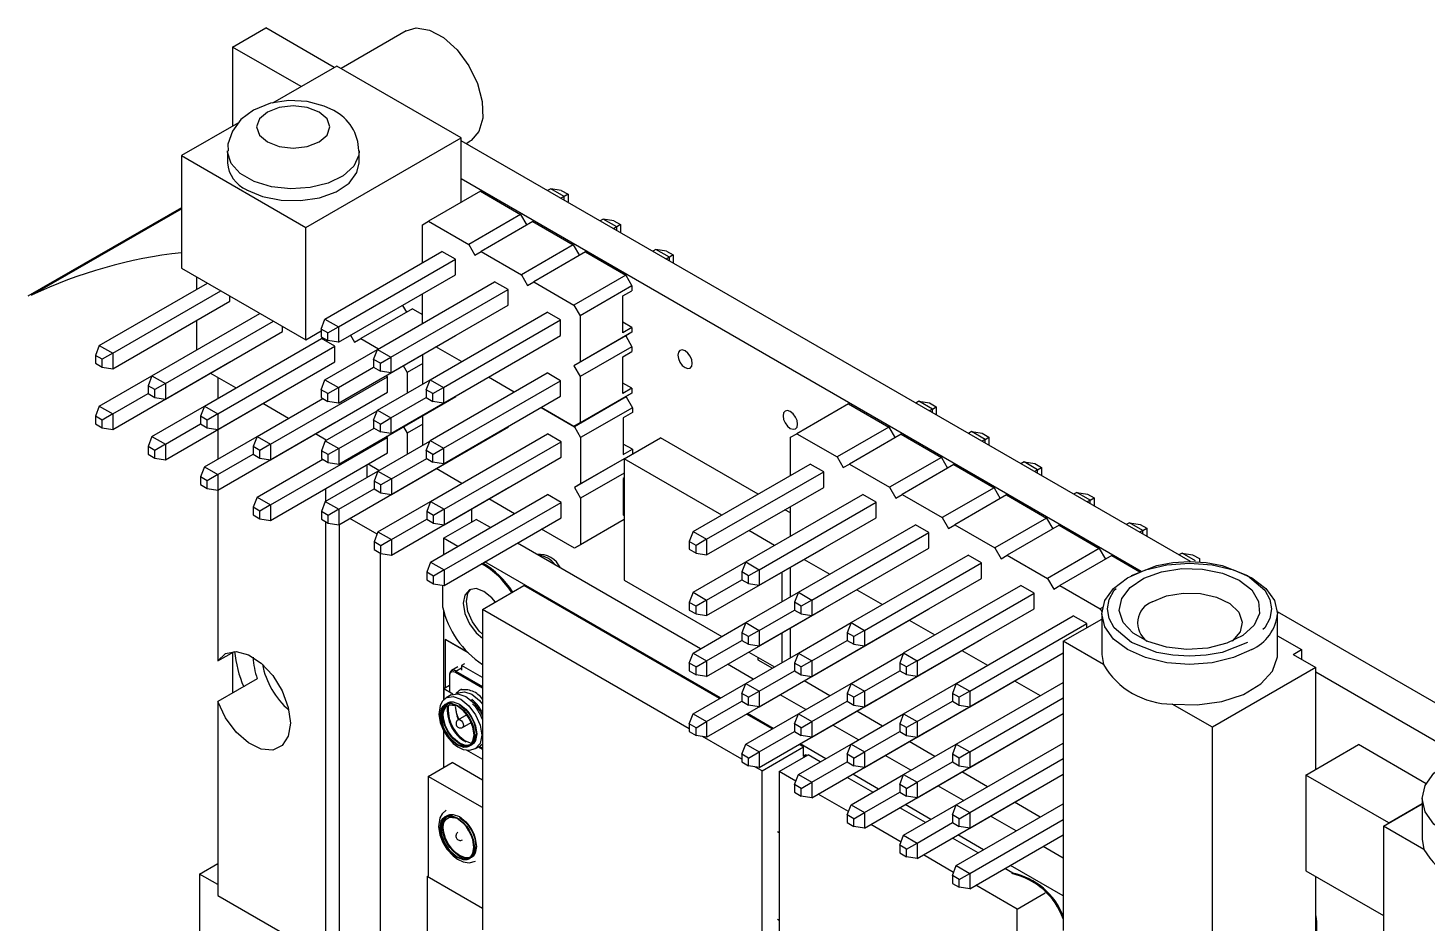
# Model space of a CAD drawing. Extents: x 5 to 415, y 3 to 292.
# Drawn here: x 320.01 to 367.77, y 134.13 to 164.69 of the extents above; entities that cross this region are included whole.
import ezdxf

# ---------------------------------------------------------------- set-up
doc = ezdxf.new("R2010")
doc.units = 0
doc.linetypes.add('PHANTOM', pattern=[12.7, 6.35, -1.27, 1.27, -1.27, 1.27, -1.27])
doc.layers.get('0').update_dxf_attribs({"linetype": 'CONTINUOUS'})

msp = doc.modelspace()

# ---------------------------------------------------------------- linework, layer by layer
at = {"color": 7, "linetype": 'CONTINUOUS'}
for p, q in [((327, 164.039), (328.131, 164.692)), ((330.468, 163.343), (328.131, 164.692)), ((332.927, 164.591), (330.704, 163.308)), ((329.336, 162.69), (327, 164.039)), ((327, 164.039), (327, 161.341)), ((330.555, 163.393), (328.365, 162.129)), ((334.798, 160.944), (330.555, 163.393)), ((327.202, 161.458), (325.252, 160.332)), ((326.82, 160.495), (326.82, 160.087)), ((329.494, 157.883), (334.798, 160.944)), ((331.32, 160.087), (331.32, 160.495)), ((334.798, 158.735), (334.798, 160.944)), ((359.699, 146.468), (334.798, 160.843)), ((334.967, 160.746), (335.102, 160.824)), ((325.252, 160.332), (329.494, 157.883)), ((325.252, 160.332), (325.252, 156.494)), ((358.014, 146.135), (334.798, 159.537)), ((335.457, 159.116), (333.689, 158.095)), ((335.457, 159.116), (336.829, 158.324)), ((337.858, 159.203), (337.748, 159.14)), ((338.317, 158.938), (337.858, 159.203)), ((338.22, 159.146), (337.858, 159.203)), ((338.22, 159.146), (338.449, 159.014)), ((338.317, 158.938), (338.208, 158.875)), ((338.449, 159.014), (338.317, 158.938)), ((338.317, 158.812), (338.317, 158.938)), ((338.445, 158.738), (338.449, 158.75)), ((338.449, 159.014), (338.449, 158.75)), ((325.252, 158.553), (320.014, 155.529)), ((320.136, 155.565), (325.252, 158.518)), ((333.477, 157.973), (333.689, 158.095)), ((333.689, 158.095), (335.061, 157.303)), ((336.829, 158.324), (335.061, 157.303)), ((336.829, 158.324), (337.041, 157.956)), ((339.654, 158.166), (339.544, 158.103)), ((340.113, 157.901), (339.654, 158.166)), ((340.017, 158.109), (339.654, 158.166)), ((340.017, 158.109), (340.245, 157.977)), ((329.494, 154.045), (329.494, 157.883)), ((333.477, 156.674), (333.477, 157.973)), ((337.253, 158.079), (335.485, 157.058)), ((337.253, 158.079), (338.625, 157.287)), ((340.113, 157.901), (340.004, 157.838)), ((340.245, 157.977), (340.113, 157.901)), ((340.113, 157.775), (340.113, 157.901)), ((340.241, 157.701), (340.245, 157.713)), ((340.245, 157.977), (340.245, 157.713)), ((335.061, 157.303), (335.273, 156.936)), ((338.625, 157.287), (336.857, 156.266)), ((338.625, 157.287), (338.837, 156.92)), ((330.15, 154.754), (334.145, 157.06)), ((330.61, 154.489), (334.605, 156.795)), ((334.605, 156.795), (334.145, 157.06)), ((334.605, 156.264), (334.605, 156.795)), ((335.273, 156.936), (335.485, 157.058)), ((335.485, 157.058), (336.857, 156.266)), ((339.049, 157.042), (337.281, 156.021)), ((339.049, 157.042), (340.421, 156.25)), ((341.45, 157.13), (341.34, 157.066)), ((341.909, 156.864), (341.45, 157.13)), ((341.813, 157.073), (341.45, 157.13)), ((341.909, 156.864), (341.8, 156.801)), ((341.813, 157.073), (342.041, 156.941)), ((342.041, 156.941), (341.909, 156.864)), ((341.909, 156.738), (341.909, 156.864)), ((342.037, 156.664), (342.041, 156.676)), ((342.041, 156.941), (342.041, 156.676)), ((325.252, 156.494), (329.494, 154.045)), ((325.774, 155.774), (325.774, 156.192)), ((330.61, 153.958), (334.605, 156.264)), ((336.857, 156.266), (337.069, 155.899)), ((340.421, 156.25), (338.653, 155.23)), ((340.421, 156.25), (340.633, 155.883)), ((322.447, 153.854), (326.137, 155.983)), ((322.907, 153.588), (326.596, 155.718)), ((331.946, 153.717), (335.941, 156.023)), ((332.406, 153.452), (336.401, 155.758)), ((336.401, 155.758), (335.941, 156.023)), ((336.401, 155.227), (336.401, 155.758)), ((337.069, 155.899), (337.281, 156.021)), ((337.281, 156.021), (338.653, 155.23)), ((340.633, 155.883), (338.865, 154.862)), ((340.322, 155.54), (340.633, 155.719)), ((340.633, 155.883), (340.633, 155.719)), ((322.907, 153.057), (326.902, 155.364)), ((326.902, 155.364), (326.902, 155.541)), ((332.406, 152.921), (336.401, 155.227)), ((333.477, 154.601), (333.477, 155.613)), ((338.653, 155.23), (338.865, 154.862)), ((340.322, 154.282), (340.322, 155.54)), ((324.244, 152.817), (327.933, 154.946)), ((330.018, 154.411), (330.15, 154.754)), ((330.15, 154.754), (330.61, 154.489)), ((333.142, 155.105), (331.375, 154.084)), ((332.794, 155.219), (332.93, 154.982)), ((333.142, 155.105), (333.477, 154.912)), ((333.742, 152.68), (337.737, 154.987)), ((338.197, 154.721), (337.737, 154.987)), ((338.865, 154.862), (338.865, 153.278)), ((324.703, 152.551), (328.392, 154.681)), ((324.703, 152.021), (328.698, 154.327)), ((325.774, 153.7), (325.774, 154.713)), ((328.698, 154.327), (328.698, 154.504)), ((329.494, 154.045), (330.018, 154.347)), ((330.247, 154.279), (330.018, 154.411)), ((330.018, 154.411), (330.018, 154.147)), ((330.247, 154.279), (330.61, 154.489)), ((330.247, 154.015), (330.247, 154.279)), ((330.61, 154.489), (330.61, 153.958)), ((334.202, 152.415), (338.197, 154.721)), ((338.197, 154.19), (338.197, 154.721)), ((340.633, 154.299), (338.865, 153.278)), ((340.633, 154.462), (340.322, 154.641)), ((340.633, 154.462), (340.322, 154.282)), ((340.633, 154.299), (340.421, 154.176)), ((340.633, 154.462), (340.633, 154.299)), ((322.447, 153.854), (322.315, 153.511)), ((322.447, 153.854), (322.907, 153.588)), ((326.04, 151.78), (330.035, 154.086)), ((326.499, 151.515), (330.494, 153.821)), ((330.018, 154.147), (330.247, 154.015)), ((330.494, 153.821), (330.035, 154.086)), ((330.61, 153.958), (330.247, 154.015)), ((330.494, 153.29), (330.494, 153.821)), ((330.61, 151.884), (334.605, 154.19)), ((331.026, 154.198), (331.163, 153.962)), ((331.163, 153.962), (331.375, 154.084)), ((331.375, 154.084), (331.979, 153.736)), ((334.813, 153.298), (333.937, 153.804)), ((334.202, 151.884), (338.197, 154.19)), ((334.605, 154.19), (334.605, 154.19)), ((340.421, 154.176), (338.653, 153.156)), ((340.633, 153.809), (338.865, 152.788)), ((340.421, 154.176), (340.633, 153.809)), ((340.633, 153.809), (340.633, 153.645)), ((322.544, 153.379), (322.315, 153.511)), ((322.315, 153.511), (322.315, 153.247)), ((322.907, 153.588), (322.544, 153.379)), ((322.544, 153.115), (322.544, 153.379)), ((322.907, 153.588), (322.907, 153.057)), ((330.15, 152.68), (331.946, 153.717)), ((331.814, 153.374), (331.946, 153.717)), ((332.043, 153.242), (331.814, 153.374)), ((331.814, 153.374), (331.814, 153.11)), ((331.946, 153.717), (332.406, 153.452)), ((332.043, 153.242), (332.406, 153.452)), ((332.406, 153.452), (332.406, 152.921)), ((333.491, 152.535), (333.491, 153.547)), ((340.322, 153.466), (340.633, 153.645)), ((340.322, 152.208), (340.322, 153.466)), ((322.315, 153.247), (322.544, 153.115)), ((322.544, 153.115), (322.907, 153.057)), ((322.907, 150.983), (326.902, 153.29)), ((327.11, 152.398), (326.234, 152.904)), ((326.499, 150.984), (330.494, 153.29)), ((326.902, 153.29), (326.902, 153.29)), ((330.61, 152.415), (331.814, 153.11)), ((331.814, 153.11), (332.043, 152.978)), ((332.043, 152.978), (332.043, 153.242)), ((332.406, 152.921), (332.043, 152.978)), ((332.406, 150.847), (336.401, 153.153)), ((332.822, 153.161), (332.959, 152.925)), ((333.491, 153.232), (332.959, 152.925)), ((332.959, 152.925), (332.959, 152.228)), ((333.742, 150.606), (337.737, 152.913)), ((336.401, 153.153), (336.401, 153.154)), ((338.197, 152.647), (337.737, 152.913)), ((338.865, 153.278), (338.653, 153.156)), ((338.653, 153.156), (338.865, 152.788)), ((322.447, 151.78), (324.243, 152.816)), ((324.244, 152.817), (324.111, 152.474)), ((324.34, 152.342), (324.111, 152.474)), ((324.111, 152.474), (324.111, 152.21)), ((324.244, 152.817), (324.703, 152.551)), ((324.703, 152.551), (324.34, 152.342)), ((324.703, 152.551), (324.703, 152.021)), ((326.499, 152.751), (326.499, 152.045)), ((328.295, 150.478), (332.29, 152.784)), ((330.018, 152.337), (330.15, 152.68)), ((330.15, 152.68), (330.61, 152.415)), ((330.247, 152.205), (330.61, 152.415)), ((330.61, 152.415), (330.61, 151.884)), ((331.946, 151.643), (333.742, 152.68)), ((332.29, 152.784), (332.23, 152.819)), ((332.29, 152.253), (332.29, 152.784)), ((333.61, 152.337), (333.742, 152.68)), ((333.742, 152.68), (334.202, 152.415)), ((333.839, 152.205), (334.202, 152.415)), ((334.202, 150.341), (338.197, 152.647)), ((334.202, 152.415), (334.202, 151.884)), ((336.609, 152.261), (335.733, 152.767)), ((338.197, 152.116), (338.197, 152.647)), ((338.865, 152.788), (338.865, 151.204)), ((340.633, 152.388), (340.322, 152.567)), ((340.633, 152.388), (340.322, 152.208)), ((340.633, 152.388), (340.633, 152.225)), ((322.907, 151.514), (324.112, 152.21)), ((324.111, 152.21), (324.34, 152.078)), ((324.34, 152.078), (324.34, 152.342)), ((324.34, 152.078), (324.703, 152.021)), ((324.703, 149.947), (328.698, 152.253)), ((327.836, 150.743), (330.079, 152.038)), ((328.295, 149.947), (332.29, 152.253)), ((328.698, 152.253), (328.698, 152.253)), ((330.247, 152.205), (330.018, 152.337)), ((330.018, 152.337), (330.018, 152.073)), ((330.018, 152.073), (330.247, 151.941)), ((330.247, 151.941), (330.247, 152.205)), ((330.61, 151.884), (330.247, 151.941)), ((330.624, 149.802), (334.619, 152.108)), ((332.406, 151.378), (333.61, 152.073)), ((333.839, 152.205), (333.61, 152.337)), ((333.61, 152.337), (333.61, 152.073)), ((333.61, 152.073), (333.839, 151.941)), ((333.839, 151.941), (333.839, 152.205)), ((334.202, 151.884), (333.839, 151.941)), ((334.202, 149.81), (338.197, 152.116)), ((334.619, 152.108), (334.619, 152.125)), ((340.421, 152.102), (338.653, 151.082)), ((340.435, 152.094), (338.667, 151.073)), ((340.633, 152.225), (338.865, 151.204)), ((340.633, 152.225), (340.421, 152.102)), ((340.421, 152.102), (340.435, 152.094)), ((340.435, 152.094), (340.647, 151.726)), ((350.43, 151.945), (350.32, 151.882)), ((350.89, 151.68), (350.43, 151.945)), ((350.43, 151.945), (350.793, 151.888)), ((350.793, 151.888), (351.022, 151.756)), ((322.447, 151.78), (322.315, 151.437)), ((322.544, 151.305), (322.315, 151.437)), ((322.315, 151.437), (322.315, 151.173)), ((322.447, 151.78), (322.907, 151.514)), ((322.907, 151.514), (322.544, 151.305)), ((322.907, 151.514), (322.907, 150.983)), ((324.244, 150.743), (326.039, 151.779)), ((326.04, 151.78), (325.907, 151.437)), ((326.136, 151.305), (325.907, 151.437)), ((325.907, 151.437), (325.907, 151.173)), ((326.04, 151.78), (326.499, 151.515)), ((326.499, 151.515), (326.136, 151.305)), ((326.499, 151.515), (326.499, 150.984)), ((328.906, 151.361), (328.03, 151.867)), ((330.164, 150.598), (331.938, 151.622)), ((331.814, 151.3), (331.946, 151.643)), ((331.946, 151.643), (332.406, 151.378)), ((333.491, 150.445), (333.491, 151.457)), ((338.653, 151.082), (337.529, 151.731)), ((337.529, 151.731), (338.667, 151.073)), ((340.647, 151.726), (338.879, 150.706)), ((340.647, 151.563), (340.336, 151.384)), ((340.647, 151.726), (340.647, 151.563)), ((348.029, 151.858), (346.262, 150.837)), ((348.029, 151.858), (349.401, 151.066)), ((350.89, 151.68), (350.78, 151.617)), ((350.89, 151.68), (351.022, 151.756)), ((350.89, 151.554), (350.89, 151.68)), ((351.022, 151.492), (351.017, 151.48)), ((351.022, 151.756), (351.022, 151.492)), ((322.315, 151.173), (322.544, 151.04)), ((322.544, 151.04), (322.544, 151.305)), ((322.544, 151.04), (322.907, 150.983)), ((324.703, 150.477), (325.908, 151.173)), ((325.907, 151.173), (326.136, 151.041)), ((326.136, 151.041), (326.136, 151.305)), ((326.136, 151.041), (326.499, 150.984)), ((326.499, 148.91), (330.494, 151.216)), ((326.499, 150.984), (326.499, 149.971)), ((330.494, 151.216), (330.494, 151.216)), ((330.624, 150.332), (331.828, 151.028)), ((332.043, 151.168), (331.814, 151.3)), ((331.814, 151.3), (331.814, 151.036)), ((331.814, 151.036), (332.043, 150.904)), ((332.043, 151.168), (332.406, 151.378)), ((332.043, 150.904), (332.043, 151.168)), ((332.406, 151.378), (332.406, 150.847)), ((332.42, 148.765), (336.415, 151.071)), ((332.829, 151.075), (332.959, 150.851)), ((333.491, 151.158), (332.959, 150.851)), ((336.415, 151.071), (336.415, 151.088)), ((338.865, 151.204), (338.653, 151.082)), ((338.667, 151.073), (338.879, 150.706)), ((340.336, 151.384), (340.336, 150.126)), ((349.401, 151.066), (347.633, 150.045)), ((349.401, 151.066), (349.613, 150.699)), ((324.244, 150.743), (324.111, 150.4)), ((324.244, 150.743), (324.703, 150.477)), ((324.703, 150.477), (324.34, 150.268)), ((324.703, 150.477), (324.703, 149.947)), ((326.04, 149.706), (327.835, 150.743)), ((327.836, 150.743), (327.704, 150.4)), ((327.836, 150.743), (328.295, 150.478)), ((328.295, 150.478), (327.932, 150.268)), ((328.295, 148.404), (332.29, 150.71)), ((328.295, 150.478), (328.295, 149.947)), ((330.197, 150.616), (329.826, 150.83)), ((330.164, 150.598), (330.032, 150.255)), ((330.164, 150.598), (330.624, 150.332)), ((330.176, 150.605), (330.176, 150.628)), ((331.96, 149.561), (333.734, 150.585)), ((332.406, 150.847), (332.043, 150.904)), ((332.29, 150.71), (332.244, 150.737)), ((332.29, 150.179), (332.29, 150.71)), ((332.959, 150.851), (332.959, 150.137)), ((333.61, 150.263), (333.742, 150.606)), ((333.742, 150.606), (334.202, 150.341)), ((333.756, 148.524), (337.752, 150.83)), ((334.216, 148.259), (338.211, 150.565)), ((338.211, 150.565), (337.752, 150.83)), ((338.211, 150.034), (338.211, 150.565)), ((338.879, 150.706), (338.879, 149.122)), ((340.647, 150.306), (340.336, 150.485)), ((340.368, 149.982), (341.605, 150.696)), ((344.936, 148.774), (341.605, 150.696)), ((346.049, 150.715), (346.262, 150.837)), ((346.049, 149.417), (346.049, 150.715)), ((346.262, 150.837), (347.633, 150.045)), ((349.825, 150.821), (348.058, 149.8)), ((349.825, 150.821), (351.197, 150.029)), ((352.226, 150.909), (352.116, 150.845)), ((352.686, 150.643), (352.226, 150.909)), ((352.226, 150.909), (352.589, 150.852)), ((352.686, 150.643), (352.576, 150.58)), ((352.589, 150.852), (352.818, 150.72)), ((352.686, 150.643), (352.818, 150.72)), ((352.686, 150.517), (352.686, 150.643)), ((352.818, 150.455), (352.813, 150.443)), ((352.818, 150.72), (352.818, 150.455)), ((324.34, 150.268), (324.111, 150.4)), ((324.111, 150.4), (324.111, 150.136)), ((324.111, 150.136), (324.34, 150.004)), ((324.34, 150.004), (324.34, 150.268)), ((324.34, 150.004), (324.703, 149.947)), ((326.499, 149.441), (327.704, 150.136)), ((327.932, 150.268), (327.704, 150.4)), ((327.704, 150.4), (327.704, 150.136)), ((327.704, 150.136), (327.932, 150.004)), ((327.932, 150.004), (327.932, 150.268)), ((327.932, 150.004), (328.295, 149.947)), ((328.295, 147.873), (332.29, 150.179)), ((330.261, 150.123), (330.032, 150.255)), ((330.032, 150.255), (330.032, 149.991)), ((330.032, 149.991), (330.261, 149.859)), ((330.624, 150.332), (330.261, 150.123)), ((330.261, 149.859), (330.261, 150.123)), ((330.624, 150.332), (330.624, 149.802)), ((330.624, 147.728), (334.619, 150.034)), ((332.42, 149.296), (333.625, 149.991)), ((333.839, 150.131), (333.61, 150.263)), ((333.61, 150.263), (333.61, 149.999)), ((333.61, 149.999), (333.839, 149.867)), ((333.839, 150.131), (334.202, 150.341)), ((333.839, 149.867), (333.839, 150.131)), ((334.202, 150.341), (334.202, 149.81)), ((334.216, 147.728), (338.211, 150.034)), ((334.619, 150.034), (334.619, 150.034)), ((340.368, 149.981), (338.667, 148.999)), ((340.368, 149.981), (338.879, 149.122)), ((340.336, 150.126), (340.647, 150.306)), ((340.368, 149.982), (340.368, 145.834)), ((343.698, 148.059), (340.368, 149.982)), ((340.647, 150.306), (340.647, 150.143)), ((347.633, 150.045), (347.845, 149.678)), ((351.197, 150.029), (349.429, 149.009)), ((351.197, 150.029), (351.409, 149.662)), ((326.04, 149.706), (325.907, 149.363)), ((326.04, 149.706), (326.499, 149.441)), ((327.836, 148.669), (330.079, 149.964)), ((330.164, 148.524), (331.96, 149.56)), ((330.261, 149.859), (330.624, 149.802)), ((331.591, 149.347), (331.591, 149.775)), ((331.993, 149.58), (331.622, 149.793)), ((331.96, 149.561), (331.828, 149.218)), ((331.96, 149.561), (332.42, 149.296)), ((334.202, 149.81), (333.839, 149.867)), ((334.827, 149.142), (333.951, 149.648)), ((340.368, 149.491), (338.879, 148.632)), ((342.722, 147.496), (346.718, 149.802)), ((343.182, 147.231), (347.177, 149.537)), ((347.177, 149.537), (346.718, 149.802)), ((347.177, 149.006), (347.177, 149.537)), ((347.845, 149.678), (348.058, 149.8)), ((348.058, 149.8), (349.429, 149.009)), ((351.621, 149.784), (349.854, 148.764)), ((351.621, 149.784), (352.993, 148.992)), ((354.022, 149.872), (353.913, 149.809)), ((354.482, 149.606), (354.022, 149.872)), ((354.022, 149.872), (354.385, 149.815)), ((354.482, 149.606), (354.372, 149.543)), ((354.385, 149.815), (354.614, 149.683)), ((354.482, 149.606), (354.614, 149.683)), ((354.482, 149.48), (354.482, 149.606)), ((354.614, 149.683), (354.614, 149.418)), ((326.136, 149.231), (325.907, 149.363)), ((325.907, 149.363), (325.907, 149.099)), ((325.907, 149.099), (326.136, 148.967)), ((326.499, 149.441), (326.136, 149.231)), ((326.136, 148.967), (326.136, 149.231)), ((326.499, 149.441), (326.499, 148.91)), ((332.057, 149.086), (331.828, 149.218)), ((331.828, 149.218), (331.828, 148.954)), ((332.42, 149.296), (332.057, 149.086)), ((332.057, 148.822), (332.057, 149.086)), ((332.42, 149.296), (332.42, 148.765)), ((338.879, 149.122), (338.667, 148.999)), ((340.368, 149.328), (340.336, 149.31)), ((340.336, 149.31), (340.336, 148.052)), ((354.614, 149.418), (354.609, 149.406)), ((326.136, 148.967), (326.499, 148.91)), ((326.499, 148.91), (326.499, 143.077)), ((327.836, 148.669), (327.704, 148.326)), ((327.836, 148.669), (328.295, 148.404)), ((330.176, 148.531), (330.176, 148.959)), ((330.624, 148.258), (331.828, 148.954)), ((331.828, 148.954), (332.057, 148.822)), ((332.057, 148.822), (332.42, 148.765)), ((332.42, 146.691), (336.415, 148.997)), ((333.756, 146.45), (337.752, 148.756)), ((336.623, 148.105), (335.747, 148.611)), ((336.415, 148.997), (336.415, 148.997)), ((338.211, 148.491), (337.752, 148.756)), ((338.667, 148.999), (338.879, 148.632)), ((338.879, 148.632), (338.879, 147.048)), ((343.182, 146.7), (347.177, 149.006)), ((344.519, 146.459), (348.514, 148.766)), ((348.973, 148.5), (348.514, 148.766)), ((349.429, 149.009), (349.642, 148.641)), ((349.642, 148.641), (349.854, 148.764)), ((349.854, 148.764), (351.225, 147.972)), ((352.993, 148.992), (351.225, 147.972)), ((353.417, 148.747), (351.65, 147.727)), ((352.993, 148.992), (353.205, 148.625)), ((353.417, 148.747), (354.789, 147.955)), ((355.818, 148.835), (355.709, 148.772)), ((356.278, 148.57), (355.818, 148.835)), ((355.818, 148.835), (356.181, 148.778)), ((356.278, 148.57), (356.168, 148.506)), ((356.181, 148.778), (356.41, 148.646)), ((356.278, 148.57), (356.41, 148.646)), ((356.278, 148.443), (356.278, 148.57)), ((356.41, 148.646), (356.41, 148.382)), ((327.932, 148.194), (327.704, 148.326)), ((327.704, 148.326), (327.704, 148.062)), ((327.704, 148.062), (327.932, 147.93)), ((328.295, 148.404), (327.932, 148.194)), ((327.932, 147.93), (327.932, 148.194)), ((328.295, 148.404), (328.295, 147.873)), ((330.164, 148.524), (330.032, 148.181)), ((330.261, 148.049), (330.032, 148.181)), ((330.032, 148.181), (330.032, 147.917)), ((330.164, 148.524), (330.624, 148.258)), ((330.624, 148.258), (330.261, 148.049)), ((330.624, 148.258), (330.624, 147.728)), ((331.96, 147.487), (333.756, 148.524)), ((333.756, 148.524), (333.624, 148.181)), ((333.853, 148.049), (333.624, 148.181)), ((333.624, 148.181), (333.624, 147.917)), ((333.756, 148.524), (334.216, 148.259)), ((334.216, 148.259), (333.853, 148.049)), ((334.216, 146.185), (338.211, 148.491)), ((334.216, 148.259), (334.216, 147.728)), ((335.164, 147.825), (335.164, 148.275)), ((338.211, 147.96), (338.211, 148.491)), ((340.368, 148.393), (340.336, 148.411)), ((340.336, 148.052), (340.368, 148.07)), ((344.978, 146.194), (348.973, 148.5)), ((346.049, 148.131), (345.855, 148.243)), ((346.049, 147.343), (346.049, 148.355)), ((348.973, 147.969), (348.973, 148.5)), ((356.41, 148.382), (356.405, 148.37)), ((327.932, 147.93), (328.295, 147.873)), ((330.032, 147.917), (330.261, 147.785)), ((330.176, 132.95), (330.176, 147.834)), ((330.261, 147.785), (330.261, 148.049)), ((330.261, 147.785), (330.624, 147.728)), ((330.639, 147.736), (330.639, 130.925)), ((331.93, 147.408), (331, 147.945)), ((332.42, 147.222), (333.625, 147.917)), ((333.624, 147.917), (333.853, 147.785)), ((333.853, 147.785), (333.853, 148.049)), ((333.853, 147.785), (334.216, 147.728)), ((334.202, 147.27), (335.316, 147.913)), ((334.202, 147.27), (335.316, 147.913)), ((334.216, 145.654), (338.211, 147.96)), ((335.803, 147.631), (335.316, 147.913)), ((335.803, 147.631), (335.316, 147.913)), ((340.368, 147.907), (338.667, 146.925)), ((340.368, 147.907), (338.879, 147.048)), ((344.978, 145.663), (348.973, 147.969)), ((346.315, 145.422), (350.31, 147.729)), ((350.769, 147.463), (350.31, 147.729)), ((351.225, 147.972), (351.438, 147.604)), ((351.438, 147.604), (351.65, 147.727)), ((351.65, 147.727), (353.021, 146.935)), ((354.789, 147.955), (353.021, 146.935)), ((355.214, 147.71), (353.446, 146.69)), ((354.789, 147.955), (355.001, 147.588)), ((355.214, 147.71), (356.585, 146.919)), ((357.614, 147.798), (357.505, 147.735)), ((358.074, 147.533), (357.614, 147.798)), ((357.614, 147.798), (357.977, 147.741)), ((357.977, 147.741), (358.206, 147.609)), ((358.074, 147.533), (358.206, 147.609)), ((358.206, 147.609), (358.206, 147.345)), ((331.96, 147.487), (331.828, 147.144)), ((332.057, 147.012), (331.828, 147.144)), ((331.828, 147.144), (331.828, 146.88)), ((331.96, 147.487), (332.42, 147.222)), ((332.42, 147.222), (332.057, 147.012)), ((332.42, 147.222), (332.42, 146.691)), ((334.202, 147.27), (334.202, 146.707)), ((334.689, 146.989), (334.202, 147.27)), ((334.202, 147.27), (334.202, 146.707)), ((334.689, 146.989), (334.202, 147.27)), ((338.667, 146.925), (337.543, 147.574)), ((342.722, 147.496), (342.59, 147.153)), ((342.819, 147.021), (342.59, 147.153)), ((342.59, 147.153), (342.59, 146.889)), ((342.722, 147.496), (343.182, 147.231)), ((343.182, 147.231), (342.819, 147.021)), ((343.182, 147.231), (343.182, 146.7)), ((345.494, 147.023), (344.618, 147.529)), ((346.774, 145.157), (350.769, 147.463)), ((350.769, 146.933), (350.769, 147.463)), ((358.074, 147.533), (357.964, 147.47)), ((358.074, 147.406), (358.074, 147.533)), ((358.206, 147.345), (358.201, 147.333)), ((331.828, 146.88), (332.057, 146.748)), ((332.053, 130.108), (332.053, 146.75)), ((332.057, 146.748), (332.057, 147.012)), ((332.057, 146.748), (332.42, 146.691)), ((342.973, 143.492), (336.722, 147.101)), ((342.973, 143.492), (336.722, 147.101)), ((338.879, 147.048), (338.667, 146.925)), ((342.59, 146.889), (342.819, 146.757)), ((342.819, 146.757), (342.819, 147.021)), ((342.819, 146.757), (343.182, 146.7)), ((343.182, 144.626), (347.177, 146.932)), ((346.774, 144.626), (350.769, 146.933)), ((347.177, 146.932), (347.177, 146.933)), ((348.111, 144.386), (352.106, 146.692)), ((352.565, 146.427), (352.106, 146.692)), ((353.021, 146.935), (353.234, 146.567)), ((353.234, 146.567), (353.446, 146.69)), ((353.446, 146.69), (354.818, 145.898)), ((356.585, 146.919), (354.818, 145.898)), ((357.01, 146.674), (355.242, 145.653)), ((356.585, 146.919), (356.797, 146.551)), ((357.01, 146.674), (357.972, 146.118)), ((359.41, 146.761), (359.301, 146.698)), ((359.87, 146.496), (359.41, 146.761)), ((359.41, 146.761), (359.773, 146.704)), ((359.773, 146.704), (360.002, 146.572)), ((333.756, 146.45), (333.624, 146.107)), ((333.756, 146.45), (334.216, 146.185)), ((334.216, 146.185), (333.853, 145.975)), ((334.216, 146.185), (334.216, 145.654)), ((343.655, 141.813), (335.609, 146.458)), ((343.655, 141.813), (335.609, 146.458)), ((342.722, 145.422), (344.518, 146.459)), ((344.519, 146.459), (344.386, 146.116)), ((344.519, 146.459), (344.978, 146.194)), ((344.978, 146.194), (344.615, 145.984)), ((344.978, 146.194), (344.978, 145.663)), ((346.049, 145.269), (346.049, 146.281)), ((346.509, 146.546), (347.385, 146.041)), ((348.57, 144.12), (352.565, 146.427)), ((352.565, 145.896), (352.565, 146.427)), ((360.002, 146.572), (360.002, 146.45)), ((333.853, 145.975), (333.624, 146.107)), ((333.624, 146.107), (333.624, 145.843)), ((333.624, 145.843), (333.853, 145.711)), ((333.853, 145.711), (333.853, 145.975)), ((333.853, 145.711), (334.216, 145.654)), ((340.368, 145.834), (343.698, 143.911)), ((343.182, 145.157), (344.387, 145.852)), ((344.615, 145.984), (344.386, 146.116)), ((344.386, 146.116), (344.386, 145.852)), ((344.386, 145.852), (344.615, 145.72)), ((344.615, 145.72), (344.615, 145.984)), ((344.615, 145.72), (344.978, 145.663)), ((344.978, 143.589), (348.973, 145.895)), ((345.756, 145.1), (345.756, 146.112)), ((348.57, 143.589), (352.565, 145.896)), ((348.973, 145.895), (348.973, 145.896)), ((354.818, 145.898), (355.03, 145.531)), ((334.167, 145.662), (334.167, 144.93)), ((335.53, 144.834), (336.944, 145.651)), ((343.624, 141.794), (336.944, 145.651)), ((342.722, 145.422), (342.59, 145.079)), ((342.722, 145.422), (343.182, 145.157)), ((344.519, 144.385), (346.314, 145.422)), ((346.315, 145.422), (346.182, 145.08)), ((346.315, 145.422), (346.774, 145.157)), ((348.305, 145.51), (349.181, 145.004)), ((349.907, 143.349), (353.902, 145.655)), ((350.366, 143.083), (354.361, 145.39)), ((354.361, 145.39), (353.902, 145.655)), ((354.361, 144.859), (354.361, 145.39)), ((355.03, 145.531), (355.242, 145.653)), ((355.242, 145.653), (356.614, 144.861)), ((334.202, 144.796), (334.202, 141.737)), ((334.202, 144.796), (334.202, 141.737)), ((342.59, 140.758), (335.53, 144.834)), ((335.53, 144.834), (335.53, 133.892)), ((342.819, 144.947), (342.59, 145.079)), ((342.59, 145.079), (342.59, 144.815)), ((342.59, 144.815), (342.819, 144.683)), ((343.182, 145.157), (342.819, 144.947)), ((342.819, 144.683), (342.819, 144.947)), ((343.182, 145.157), (343.182, 144.626)), ((343.182, 142.552), (347.177, 144.858)), ((344.978, 144.12), (346.183, 144.815)), ((346.411, 144.948), (346.182, 145.08)), ((346.182, 145.08), (346.182, 144.815)), ((346.182, 144.815), (346.411, 144.683)), ((346.774, 145.157), (346.411, 144.948)), ((346.411, 144.683), (346.411, 144.948)), ((346.774, 145.157), (346.774, 144.626)), ((346.774, 142.552), (350.769, 144.859)), ((347.177, 144.858), (347.177, 144.859)), ((350.366, 142.553), (354.361, 144.859)), ((350.769, 144.859), (350.769, 144.859)), ((356.692, 144.906), (356.614, 144.861)), ((356.614, 144.861), (356.671, 144.762)), ((370.638, 140.153), (362.666, 144.755)), ((342.722, 143.348), (344.518, 144.385)), ((342.819, 144.683), (343.182, 144.626)), ((344.519, 144.385), (344.386, 144.042)), ((344.519, 144.385), (344.978, 144.12)), ((346.315, 143.348), (348.11, 144.385)), ((346.411, 144.683), (346.774, 144.626)), ((348.111, 144.386), (347.979, 144.043)), ((348.111, 144.386), (348.57, 144.12)), ((350.101, 144.473), (350.977, 143.967)), ((351.703, 142.312), (355.698, 144.618)), ((352.162, 142.047), (356.157, 144.353)), ((355.355, 143.751), (356.668, 144.509)), ((356.157, 144.353), (355.698, 144.618)), ((356.157, 144.214), (356.157, 144.353)), ((356.668, 144.69), (356.668, 143.302)), ((362.668, 143.302), (362.668, 144.69)), ((334.257, 143.805), (334.271, 143.814)), ((334.257, 143.805), (334.257, 142.152)), ((335.037, 143.355), (334.257, 143.805)), ((335.003, 143.391), (334.271, 143.814)), ((343.182, 143.083), (344.387, 143.778)), ((344.615, 143.91), (344.386, 144.042)), ((344.386, 144.042), (344.386, 143.778)), ((344.386, 143.778), (344.615, 143.646)), ((344.978, 144.12), (344.615, 143.91)), ((344.615, 143.646), (344.615, 143.91)), ((344.978, 144.12), (344.978, 143.589)), ((344.978, 141.515), (348.973, 143.821)), ((345.756, 143.026), (345.756, 144.038)), ((346.049, 143.195), (346.049, 144.207)), ((346.774, 143.083), (347.979, 143.778)), ((348.207, 143.911), (347.979, 144.043)), ((347.979, 144.043), (347.979, 143.779)), ((347.979, 143.779), (348.207, 143.646)), ((348.57, 144.12), (348.207, 143.911)), ((348.207, 143.646), (348.207, 143.911)), ((348.57, 144.12), (348.57, 143.589)), ((348.57, 141.515), (352.565, 143.822)), ((348.973, 143.821), (348.973, 143.822)), ((352.565, 143.822), (352.565, 143.822)), ((362.668, 143.938), (363.487, 143.465)), ((326.499, 143.077), (327.061, 143.401)), ((327, 143.366), (327, 141.979)), ((342.59, 143.005), (342.722, 143.348)), ((342.722, 143.348), (343.182, 143.083)), ((344.519, 142.311), (346.314, 143.348)), ((344.615, 143.646), (344.978, 143.589)), ((344.618, 143.381), (345.494, 142.875)), ((346.315, 143.348), (346.182, 143.006)), ((346.315, 143.348), (346.774, 143.083)), ((348.111, 142.311), (349.907, 143.348)), ((348.207, 143.646), (348.57, 143.589)), ((349.907, 143.349), (349.775, 143.006)), ((349.907, 143.349), (350.366, 143.083)), ((351.897, 143.436), (352.774, 142.93)), ((352.162, 141.516), (355.355, 143.359)), ((355.355, 143.751), (355.355, 133.871)), ((356.728, 142.958), (355.355, 143.751)), ((356.668, 143.302), (356.728, 142.958)), ((363.204, 143.302), (363.487, 143.465)), ((363.204, 143.302), (363.982, 142.853)), ((363.487, 143.465), (363.487, 143.139)), ((334.69, 142.871), (334.475, 142.747)), ((334.911, 142.979), (334.816, 142.924)), ((334.816, 142.924), (334.816, 142.76)), ((335.53, 142.511), (334.816, 142.924)), ((342.819, 142.873), (342.59, 143.005)), ((342.59, 143.005), (342.59, 142.741)), ((342.819, 142.873), (343.182, 143.083)), ((342.819, 142.609), (342.819, 142.873)), ((343.182, 143.083), (343.182, 142.552)), ((344.769, 142.456), (343.892, 142.962)), ((344.769, 142.456), (343.892, 142.962)), ((344.934, 143.198), (344.934, 143.12)), ((344.934, 143.12), (345.427, 142.835)), ((346.411, 142.873), (346.182, 143.006)), ((346.182, 143.006), (346.182, 142.741)), ((346.774, 143.083), (346.411, 142.873)), ((346.411, 142.609), (346.411, 142.873)), ((346.774, 143.083), (346.774, 142.552)), ((350.003, 142.874), (349.775, 143.006)), ((349.775, 143.006), (349.775, 142.742)), ((350.366, 143.083), (350.003, 142.874)), ((350.003, 142.61), (350.003, 142.874)), ((350.366, 143.083), (350.366, 142.553)), ((363.982, 142.853), (360.446, 140.812)), ((363.982, 139.382), (363.982, 142.853)), ((327.843, 142.466), (326.499, 141.69)), ((334.404, 142.597), (334.404, 142.025)), ((342.59, 142.741), (342.819, 142.609)), ((343.182, 142.552), (342.819, 142.609)), ((343.182, 140.478), (347.177, 142.784)), ((344.978, 142.046), (346.183, 142.741)), ((346.182, 142.741), (346.411, 142.609)), ((346.411, 142.609), (346.774, 142.552)), ((347.385, 141.892), (346.509, 142.398)), ((346.774, 140.478), (350.769, 142.785)), ((347.177, 142.784), (347.177, 142.785)), ((348.57, 142.046), (349.775, 142.742)), ((349.775, 142.742), (350.003, 142.61)), ((350.003, 142.61), (350.366, 142.553)), ((350.366, 140.479), (354.361, 142.785)), ((350.769, 142.785), (350.769, 142.785)), ((351.703, 140.238), (355.355, 142.346)), ((353.693, 142.399), (354.57, 141.893)), ((354.361, 142.785), (354.361, 142.785)), ((368.953, 139.82), (363.982, 142.69)), ((334.404, 142.237), (334.208, 142.123)), ((334.522, 141.942), (334.208, 142.123)), ((334.208, 142.123), (334.208, 141.742)), ((334.463, 141.915), (334.294, 141.818)), ((334.811, 142.116), (334.734, 142.072)), ((342.722, 141.274), (344.518, 142.311)), ((344.386, 141.968), (344.519, 142.311)), ((344.615, 141.836), (344.386, 141.968)), ((344.386, 141.968), (344.386, 141.704)), ((344.519, 142.311), (344.978, 142.046)), ((344.615, 141.836), (344.978, 142.046)), ((344.978, 142.046), (344.978, 141.515)), ((346.565, 141.419), (345.688, 141.925)), ((346.565, 141.419), (345.688, 141.925)), ((346.315, 141.274), (348.11, 142.311)), ((348.111, 142.311), (347.979, 141.969)), ((348.207, 141.837), (347.979, 141.969)), ((347.979, 141.969), (347.979, 141.705)), ((348.111, 142.311), (348.57, 142.046)), ((348.57, 142.046), (348.207, 141.837)), ((348.57, 142.046), (348.57, 141.515)), ((349.907, 141.275), (351.703, 142.311)), ((351.703, 142.312), (351.571, 141.969)), ((351.799, 141.837), (351.571, 141.969)), ((351.571, 141.969), (351.571, 141.705)), ((351.703, 142.312), (352.162, 142.047)), ((352.162, 142.047), (351.799, 141.837)), ((352.162, 142.047), (352.162, 141.516)), ((326.499, 141.69), (326.499, 135.073)), ((334.294, 141.818), (334.319, 141.831)), ((334.414, 141.582), (334.601, 141.559)), ((343.182, 141.009), (344.387, 141.704)), ((344.386, 141.704), (344.615, 141.572)), ((344.615, 141.572), (344.615, 141.836)), ((344.978, 141.515), (344.615, 141.572)), ((344.978, 139.441), (348.973, 141.747)), ((346.774, 141.009), (347.979, 141.704)), ((347.979, 141.705), (348.207, 141.572)), ((348.207, 141.572), (348.207, 141.837)), ((348.207, 141.572), (348.57, 141.515)), ((348.57, 139.441), (352.565, 141.748)), ((348.973, 141.747), (348.973, 141.748)), ((350.366, 141.009), (351.571, 141.705)), ((351.571, 141.705), (351.799, 141.573)), ((351.799, 141.573), (351.799, 141.837)), ((351.799, 141.573), (352.162, 141.516)), ((352.162, 139.972), (355.355, 141.816)), ((352.565, 141.748), (352.565, 141.748)), ((360.446, 140.812), (359.073, 141.605)), ((334.71, 141.076), (334.664, 141.191)), ((334.992, 141.239), (334.698, 141.069)), ((334.848, 140.81), (335.142, 140.979)), ((335.418, 141.312), (335.53, 141.064)), ((342.59, 140.931), (342.722, 141.274)), ((342.819, 140.799), (342.59, 140.931)), ((342.59, 140.931), (342.59, 140.667)), ((342.722, 141.274), (343.182, 141.009)), ((342.819, 140.799), (343.182, 141.009)), ((343.182, 141.009), (343.182, 140.478)), ((344.519, 140.237), (346.314, 141.274)), ((345.42, 140.757), (344.543, 141.264)), ((345.452, 140.776), (344.575, 141.282)), ((345.452, 140.776), (344.575, 141.282)), ((346.182, 140.932), (346.315, 141.274)), ((346.411, 140.799), (346.182, 140.932)), ((346.182, 140.932), (346.182, 140.667)), ((346.315, 141.274), (346.774, 141.009)), ((346.411, 140.799), (346.774, 141.009)), ((346.774, 141.009), (346.774, 140.478)), ((348.111, 140.237), (349.907, 141.274)), ((349.181, 140.856), (348.305, 141.362)), ((349.907, 141.275), (349.775, 140.932)), ((350.003, 140.8), (349.775, 140.932)), ((349.775, 140.932), (349.775, 140.668)), ((349.907, 141.275), (350.366, 141.009)), ((350.366, 141.009), (350.003, 140.8)), ((350.366, 141.009), (350.366, 140.479)), ((352.162, 139.442), (355.355, 141.285)), ((334.202, 140.69), (334.202, 139.439)), ((334.202, 140.69), (334.202, 139.439)), ((342.59, 140.667), (342.819, 140.535)), ((342.819, 140.535), (342.819, 140.799)), ((343.182, 140.478), (342.819, 140.535)), ((344.386, 139.721), (343.036, 140.501)), ((344.978, 139.972), (346.183, 140.667)), ((346.182, 140.667), (346.411, 140.535)), ((346.411, 140.535), (346.411, 140.799)), ((346.774, 140.478), (346.411, 140.535)), ((346.774, 138.404), (350.769, 140.711)), ((348.361, 140.382), (347.484, 140.888)), ((348.361, 140.382), (347.484, 140.888)), ((348.57, 139.972), (349.775, 140.668)), ((349.775, 140.668), (350.003, 140.536)), ((350.003, 140.536), (350.003, 140.8)), ((350.003, 140.536), (350.366, 140.479)), ((350.366, 138.405), (354.361, 140.711)), ((350.769, 140.711), (350.769, 140.711)), ((354.361, 140.711), (354.361, 140.711)), ((360.446, 130.932), (360.446, 140.812)), ((334.977, 140.042), (335.53, 139.723)), ((335.294, 140.086), (335.27, 140.073)), ((335.294, 140.086), (335.463, 140.183)), ((335.391, 140.142), (335.53, 140.062)), ((335.404, 140.149), (335.53, 140.076)), ((335.53, 140.233), (335.463, 140.183)), ((344.386, 139.894), (344.519, 140.237)), ((344.519, 140.237), (344.978, 139.972)), ((344.615, 139.762), (344.978, 139.972)), ((344.978, 139.972), (344.978, 139.441)), ((345.075, 139.323), (346.49, 140.14)), ((346.315, 139.2), (348.11, 140.237)), ((346.49, 140.14), (346.339, 140.227)), ((347.248, 139.739), (346.371, 140.245)), ((347.248, 139.739), (346.371, 140.245)), ((346.49, 139.823), (346.49, 140.14)), ((347.979, 139.895), (348.111, 140.237)), ((348.111, 140.237), (348.57, 139.972)), ((348.207, 139.763), (348.57, 139.972)), ((348.57, 139.972), (348.57, 139.441)), ((349.907, 139.201), (351.703, 140.237)), ((350.977, 139.819), (350.101, 140.325)), ((351.703, 140.238), (351.571, 139.895)), ((351.703, 138.164), (355.355, 140.272)), ((351.703, 140.238), (352.162, 139.972)), ((352.162, 139.972), (351.799, 139.763)), ((352.162, 139.972), (352.162, 139.442)), ((363.636, 139.182), (365.432, 140.219)), ((367.741, 138.886), (365.432, 140.219)), ((333.678, 139.137), (334.491, 139.606)), ((335.53, 139.007), (334.491, 139.606)), ((344.615, 139.762), (344.386, 139.894)), ((344.386, 139.894), (344.386, 139.63)), ((344.386, 139.63), (344.615, 139.498)), ((344.615, 139.498), (344.615, 139.762)), ((344.978, 139.441), (344.615, 139.498)), ((345.075, 139.323), (344.832, 139.464)), ((345.654, 139.299), (346.644, 139.87)), ((346.569, 139.869), (346.48, 139.817)), ((346.569, 139.869), (346.579, 139.875)), ((346.587, 139.838), (346.569, 139.869)), ((346.597, 139.843), (346.579, 139.875)), ((347.059, 139.63), (346.644, 139.87)), ((346.774, 138.935), (347.979, 139.63)), ((348.207, 139.763), (347.979, 139.895)), ((347.979, 139.895), (347.979, 139.631)), ((347.979, 139.631), (348.207, 139.498)), ((348.207, 139.498), (348.207, 139.763)), ((348.57, 139.441), (348.207, 139.498)), ((348.57, 137.367), (352.565, 139.674)), ((350.157, 139.345), (349.28, 139.851)), ((350.157, 139.345), (349.28, 139.851)), ((350.366, 138.935), (351.571, 139.631)), ((351.799, 139.763), (351.571, 139.895)), ((351.571, 139.895), (351.571, 139.631)), ((351.571, 139.631), (351.799, 139.499)), ((351.799, 139.499), (351.799, 139.763)), ((351.799, 139.499), (352.162, 139.442)), ((352.162, 137.898), (355.355, 139.742)), ((352.565, 139.674), (352.565, 139.674)), ((333.678, 139.137), (333.678, 135.732)), ((335.53, 138.068), (333.678, 139.137)), ((345.075, 128.382), (345.075, 139.323)), ((346.225, 138.969), (345.654, 139.299)), ((345.654, 139.299), (345.654, 128.684)), ((346.182, 138.858), (346.315, 139.2)), ((346.315, 139.2), (346.774, 138.935)), ((348.855, 138.593), (347.978, 139.099)), ((348.111, 138.163), (349.907, 139.2)), ((349.044, 138.702), (348.167, 139.208)), ((349.044, 138.702), (348.167, 139.208)), ((349.775, 138.858), (349.907, 139.201)), ((349.907, 139.201), (350.366, 138.935)), ((352.774, 138.782), (351.897, 139.288)), ((352.162, 137.368), (355.355, 139.211)), ((366.465, 137.549), (363.636, 139.182)), ((363.636, 139.182), (363.636, 135.916)), ((346.411, 138.725), (346.182, 138.858)), ((346.182, 138.858), (346.182, 138.593)), ((346.182, 138.593), (346.411, 138.461)), ((346.411, 138.725), (346.774, 138.935)), ((346.411, 138.461), (346.411, 138.725)), ((346.774, 138.935), (346.774, 138.404)), ((348.021, 137.932), (346.989, 138.528)), ((348.57, 137.898), (349.775, 138.594)), ((350.003, 138.726), (349.775, 138.858)), ((349.775, 138.858), (349.775, 138.594)), ((349.775, 138.594), (350.003, 138.462)), ((350.003, 138.726), (350.366, 138.935)), ((350.003, 138.462), (350.003, 138.726)), ((350.366, 138.935), (350.366, 138.405)), ((350.366, 136.331), (354.361, 138.637)), ((351.953, 138.308), (351.077, 138.814)), ((351.953, 138.308), (351.077, 138.814)), ((354.361, 138.637), (354.361, 138.637)), ((346.774, 138.404), (346.411, 138.461)), ((347.979, 137.821), (348.111, 138.163)), ((348.111, 138.163), (348.57, 137.898)), ((350.651, 137.556), (349.775, 138.063)), ((349.907, 137.127), (351.703, 138.163)), ((350.84, 137.665), (349.963, 138.171)), ((350.84, 137.665), (349.963, 138.171)), ((350.366, 138.405), (350.003, 138.462)), ((351.571, 137.821), (351.703, 138.164)), ((351.703, 136.09), (355.355, 138.198)), ((351.703, 138.164), (352.162, 137.898)), ((354.57, 137.745), (353.693, 138.251)), ((366.294, 137.436), (367.607, 138.194)), ((366.465, 137.549), (367.607, 138.209)), ((367.607, 138.375), (367.607, 136.987)), ((334.409, 137.742), (334.596, 137.719)), ((348.207, 137.689), (347.979, 137.821)), ((347.979, 137.821), (347.979, 137.556)), ((347.979, 137.556), (348.207, 137.424)), ((348.207, 137.689), (348.57, 137.898)), ((348.207, 137.424), (348.207, 137.689)), ((348.57, 137.898), (348.57, 137.367)), ((350.366, 136.861), (351.571, 137.557)), ((351.799, 137.689), (351.571, 137.821)), ((351.571, 137.821), (351.571, 137.557)), ((351.571, 137.557), (351.799, 137.425)), ((351.799, 137.689), (352.162, 137.898)), ((351.799, 137.425), (351.799, 137.689)), ((352.162, 137.898), (352.162, 137.368)), ((352.162, 135.824), (355.355, 137.668)), ((353.749, 137.271), (352.873, 137.777)), ((353.749, 137.271), (352.873, 137.777)), ((345.654, 137.211), (345.606, 137.239)), ((348.57, 137.367), (348.207, 137.424)), ((349.817, 136.895), (348.785, 137.491)), ((349.775, 136.784), (349.907, 137.127)), ((349.907, 137.127), (350.366, 136.861)), ((352.636, 136.628), (351.759, 137.135)), ((352.636, 136.628), (351.759, 137.135)), ((352.162, 137.368), (351.799, 137.425)), ((352.162, 135.294), (355.355, 137.137)), ((366.294, 137.436), (366.294, 127.556)), ((367.667, 136.643), (366.294, 137.436)), ((366.465, 137.535), (366.465, 137.549)), ((350.003, 136.652), (349.775, 136.784)), ((349.775, 136.784), (349.775, 136.52)), ((350.003, 136.652), (350.366, 136.861)), ((350.003, 136.388), (350.003, 136.652)), ((350.366, 136.861), (350.366, 136.331)), ((352.447, 136.52), (351.571, 137.026)), ((355.355, 136.344), (354.669, 136.741)), ((355.355, 136.344), (354.669, 136.741)), ((367.607, 136.987), (367.667, 136.643)), ((325.874, 135.802), (326.499, 136.163)), ((349.775, 136.52), (350.003, 136.388)), ((350.366, 136.331), (350.003, 136.388)), ((351.613, 135.858), (350.581, 136.454)), ((325.874, 135.802), (325.874, 107.468)), ((326.499, 135.441), (325.874, 135.802)), ((333.643, 135.712), (333.678, 135.732)), ((335.53, 134.622), (333.643, 135.712)), ((333.643, 135.712), (333.643, 118.386)), ((351.571, 135.747), (351.703, 136.09)), ((351.799, 135.615), (351.571, 135.747)), ((351.571, 135.747), (351.571, 135.483)), ((351.703, 136.09), (352.162, 135.824)), ((351.799, 135.615), (352.162, 135.824)), ((352.162, 135.824), (352.162, 135.294)), ((353.634, 135.835), (353.367, 135.989)), ((355.355, 135.059), (353.555, 136.098)), ((355.355, 135.059), (353.555, 136.098)), ((363.636, 135.916), (366.294, 134.382)), ((363.982, 132.973), (363.982, 135.717)), ((351.571, 135.483), (351.799, 135.351)), ((351.799, 135.351), (351.799, 135.615)), ((352.162, 135.294), (351.799, 135.351)), ((353.785, 134.604), (352.377, 135.417)), ((326.499, 135.073), (330.176, 132.95)), ((353.785, 134.604), (354.74, 135.155)), ((345.606, 134.258), (345.654, 134.231)), ((353.785, 123.989), (353.785, 134.604)), ((364.017, 133.369), (364.017, 134.185))]:
    msp.add_line(p, q, dxfattribs=at)
at = {"color": 8, "linetype": 'PHANTOM'}
for p, q in [((334.625, 142.732), (334.816, 142.842)), ((334.413, 142.013), (334.413, 142.585)), ((334.604, 142.695), (335.53, 142.16)), ((334.625, 142.732), (335.53, 142.209)), ((334.949, 140.15), (334.794, 140.217)), ((334.975, 140.333), (335.161, 140.258)), ((335.53, 140.086), (335.413, 140.154))]:
    msp.add_line(p, q, dxfattribs=at)
at = {"color": 7, "linetype": 'CONTINUOUS', "flags": 128}
for points in [[(332.927, 164.591), (333.268, 164.691), (333.72, 164.62), (334.201, 164.362), (334.664, 163.943), (335.063, 163.402), (335.359, 162.793), (335.524, 162.176), (335.541, 161.611), (335.409, 161.153), (335.14, 160.847), (335.102, 160.824)], [(330.454, 161.872), (330.129, 162.026), (329.547, 162.18), (328.923, 162.213), (328.298, 162.119), (327.707, 161.884), (327.282, 161.564), (326.99, 161.173), (326.838, 160.724), (326.844, 160.496)], [(327.479, 159.169), (328.019, 158.939), (328.652, 158.811), (329.322, 158.796), (329.97, 158.896), (330.538, 159.102), (330.975, 159.396), (331.243, 159.751), (331.32, 160.087)], [(342.693, 153.236), (342.675, 153.357), (342.621, 153.48), (342.541, 153.589), (342.446, 153.665), (342.351, 153.698), (342.271, 153.682), (342.217, 153.621), (342.199, 153.522), (342.217, 153.402), (342.271, 153.278), (342.351, 153.17), (342.446, 153.094), (342.541, 153.061), (342.621, 153.076), (342.675, 153.138), (342.693, 153.236)], [(346.286, 151.163), (346.267, 151.283), (346.213, 151.407), (346.133, 151.515), (346.038, 151.591), (345.943, 151.624), (345.863, 151.609), (345.809, 151.547), (345.791, 151.449), (345.809, 151.328), (345.863, 151.205), (345.943, 151.096), (346.038, 151.02), (346.133, 150.987), (346.213, 151.003), (346.267, 151.064), (346.286, 151.163)], [(356.668, 144.691), (356.771, 145.138), (357.07, 145.556), (357.547, 145.915), (358.168, 146.19), (358.892, 146.363), (359.668, 146.422), (360.445, 146.363), (361.168, 146.19), (361.79, 145.915), (362.266, 145.556), (362.566, 145.138), (362.668, 144.69), (362.668, 144.689)], [(361.365, 145.833), (361.79, 145.501), (362.026, 145.111), (362.053, 144.698), (361.868, 144.299), (361.487, 143.95), (360.945, 143.68), (360.289, 143.515), (359.579, 143.469), (358.876, 143.546), (358.243, 143.739), (357.737, 144.031), (357.403, 144.396), (357.27, 144.802), (357.35, 145.212), (357.636, 145.59), (358.103, 145.904), (358.709, 146.123), (359.4, 146.23), (360.114, 146.215), (360.79, 146.078), (361.365, 145.833)], [(335.581, 145.453), (335.31, 145.547), (335.081, 145.503), (334.928, 145.326), (334.874, 145.045), (334.928, 144.701), (335.081, 144.348), (335.31, 144.039), (335.53, 143.852)], [(335.53, 143.993), (335.416, 144.1), (335.187, 144.409), (335.034, 144.763), (334.98, 145.106), (335.034, 145.388), (335.137, 145.529)], [(335.973, 145.09), (335.851, 145.235), (335.581, 145.453)], [(358.395, 145.098), (358.878, 145.297), (359.446, 145.395), (360.038, 145.38), (360.59, 145.256), (361.042, 145.035), (361.345, 144.741), (361.467, 144.406), (361.393, 144.067), (361.133, 143.76), (361.123, 143.751)], [(326.499, 143.077), (326.76, 143.328), (327.119, 143.401), (327.538, 143.288), (327.971, 143.002), (328.369, 142.575), (328.69, 142.053), (328.898, 141.493), (328.97, 140.958), (328.898, 140.505), (328.69, 140.186), (328.369, 140.034), (327.971, 140.067), (327.538, 140.28), (327.119, 140.651), (326.76, 141.139), (326.499, 141.69)], [(359.073, 141.605), (359.93, 141.577), (360.766, 141.69), (361.512, 141.936), (362.106, 142.293), (362.502, 142.733), (362.665, 143.219), (362.668, 143.302)], [(334.475, 142.747), (334.445, 142.722), (334.442, 142.718)], [(334.463, 141.915), (334.693, 141.96), (334.963, 141.866), (335.234, 141.647), (335.463, 141.338), (335.53, 141.212)], [(334.618, 141.961), (334.734, 142.072), (334.759, 142.085)], [(334.294, 141.818), (334.162, 141.701), (334.082, 141.555), (334.039, 141.251), (334.083, 140.981), (334.182, 140.723), (334.32, 140.493), (334.531, 140.259), (334.687, 140.144), (334.875, 140.057), (335.086, 140.026), (335.294, 140.086)], [(334.745, 140.245), (334.529, 140.418), (334.422, 140.543), (334.33, 140.683), (334.254, 140.834), (334.199, 140.989), (334.158, 141.262), (334.199, 141.488), (334.254, 141.579), (334.33, 141.642), (334.423, 141.676), (334.529, 141.678), (334.745, 141.601)], [(334.624, 140.37), (334.499, 140.486), (334.369, 140.661), (334.272, 140.85), (334.199, 141.107), (334.191, 141.256), (334.217, 141.4), (334.29, 141.518), (334.414, 141.582)], [(334.721, 141.083), (334.652, 141.267), (334.605, 141.526)], [(334.674, 140.229), (334.882, 140.155), (334.985, 140.157), (335.074, 140.19), (335.147, 140.25), (335.2, 140.338), (335.24, 140.556), (335.2, 140.819), (335.147, 140.968), (335.074, 141.113), (334.985, 141.249), (334.882, 141.369), (334.674, 141.536)], [(334.745, 141.601), (334.961, 141.429), (335.067, 141.303), (335.16, 141.163), (335.236, 141.012), (335.291, 140.858), (335.332, 140.584), (335.291, 140.359), (335.235, 140.268), (335.16, 140.204), (335.067, 140.17), (334.961, 140.168), (334.745, 140.245)], [(334.745, 141.576), (334.953, 141.41), (335.055, 141.29), (335.145, 141.154), (335.218, 141.009), (335.271, 140.86), (335.311, 140.597), (335.271, 140.379), (335.218, 140.292), (335.145, 140.23), (335.056, 140.198), (334.953, 140.196), (334.745, 140.27)], [(367.607, 138.376), (367.709, 138.823), (368.009, 139.241), (368.486, 139.6), (369.107, 139.875), (369.831, 140.048), (370.607, 140.107), (371.384, 140.048), (372.107, 139.875), (372.729, 139.6), (373.205, 139.241), (373.505, 138.823), (373.607, 138.375), (373.607, 138.374)], [(334.289, 137.978), (334.156, 137.861), (334.076, 137.715), (334.033, 137.411), (334.078, 137.141), (334.177, 136.883), (334.315, 136.653), (334.526, 136.419), (334.681, 136.304), (334.87, 136.216), (335.08, 136.186), (335.289, 136.246)], [(334.74, 136.405), (334.524, 136.578), (334.417, 136.703), (334.325, 136.843), (334.249, 136.994), (334.194, 137.149), (334.153, 137.422), (334.194, 137.648), (334.249, 137.739), (334.325, 137.802), (334.417, 137.836), (334.524, 137.838), (334.74, 137.761)], [(334.619, 136.53), (334.494, 136.646), (334.364, 136.821), (334.267, 137.01), (334.194, 137.267), (334.185, 137.416), (334.212, 137.56), (334.284, 137.678), (334.409, 137.742)], [(334.669, 136.389), (334.877, 136.315), (334.979, 136.317), (335.069, 136.349), (335.142, 136.41), (335.195, 136.498), (335.235, 136.716), (335.195, 136.979), (335.142, 137.128), (335.069, 137.273), (334.98, 137.409), (334.877, 137.529), (334.669, 137.696)], [(334.74, 137.761), (334.956, 137.589), (335.062, 137.463), (335.155, 137.323), (335.23, 137.172), (335.285, 137.018), (335.326, 136.744), (335.285, 136.519), (335.23, 136.428), (335.155, 136.364), (335.062, 136.33), (334.956, 136.328), (334.74, 136.405)], [(334.74, 137.736), (334.948, 137.57), (335.05, 137.45), (335.14, 137.314), (335.212, 137.169), (335.266, 137.02), (335.305, 136.757), (335.266, 136.539), (335.213, 136.452), (335.14, 136.39), (335.05, 136.358), (334.948, 136.356), (334.74, 136.43)], [(364.017, 134.185), (363.99, 134.357), (363.982, 134.384)]]:
    msp.add_lwpolyline(points, dxfattribs=at)
at = {"color": 8, "linetype": 'PHANTOM', "flags": 128}
for points in [[(329.954, 161.822), (329.548, 161.978), (329.07, 162.033), (328.592, 161.978), (328.186, 161.822), (327.915, 161.588), (327.82, 161.312), (327.915, 161.036), (328.186, 160.802), (328.592, 160.645), (329.07, 160.59), (329.548, 160.645), (329.954, 160.802), (330.225, 161.036), (330.32, 161.312), (330.225, 161.588), (329.954, 161.822)], [(331.32, 160.498), (331.306, 160.35), (331.132, 159.976), (330.775, 159.648), (330.267, 159.395), (329.652, 159.241), (328.986, 159.197), (328.327, 159.269), (327.734, 159.45), (327.26, 159.724), (326.946, 160.066), (326.822, 160.447), (326.82, 160.495)], [(357.688, 145.996), (358.556, 146.337), (359.101, 146.437), (359.668, 146.47), (360.237, 146.437), (360.78, 146.337), (361.648, 145.996), (362.238, 145.495), (362.411, 145.181), (362.468, 144.853), (362.411, 144.525), (362.238, 144.211), (361.648, 143.71)], [(361.648, 143.71), (360.78, 143.37), (360.236, 143.27), (359.668, 143.237), (359.1, 143.27), (358.556, 143.37), (357.688, 143.71), (357.099, 144.211), (356.926, 144.526), (356.868, 144.853), (356.926, 145.181), (357.099, 145.495), (357.688, 145.996)], [(361.79, 143.465), (361.168, 143.19), (360.445, 143.017), (359.668, 142.958), (358.892, 143.017), (358.168, 143.19), (357.547, 143.465), (357.07, 143.824), (356.771, 144.242), (356.668, 144.69), (356.668, 144.691)], [(334.413, 142.585), (334.426, 142.658), (334.444, 142.688), (334.469, 142.708), (334.53, 142.721), (334.604, 142.695)], [(334.319, 141.831), (334.524, 141.862), (334.794, 141.768), (335.065, 141.55), (335.294, 141.24), (335.448, 140.887), (335.502, 140.544), (335.448, 140.262), (335.294, 140.086), (335.294, 140.086)], [(334.66, 141.962), (334.695, 141.985), (334.911, 142.027), (335.167, 141.938), (335.423, 141.732), (335.53, 141.605)], [(334.674, 140.205), (334.458, 140.377), (334.352, 140.502), (334.259, 140.643), (334.184, 140.793), (334.129, 140.948), (334.087, 141.221), (334.129, 141.447), (334.183, 141.538), (334.259, 141.601), (334.352, 141.635), (334.458, 141.637), (334.674, 141.56)], [(334.674, 141.536), (334.466, 141.61), (334.364, 141.608), (334.274, 141.575), (334.201, 141.514), (334.148, 141.426), (334.109, 141.209), (334.148, 140.946), (334.201, 140.797), (334.274, 140.651), (334.363, 140.516), (334.466, 140.395), (334.674, 140.229)], [(334.745, 140.27), (334.537, 140.436), (334.434, 140.556), (334.345, 140.692), (334.272, 140.837), (334.219, 140.986), (334.179, 141.25), (334.219, 141.467), (334.272, 141.555), (334.345, 141.616), (334.386, 141.631)], [(334.674, 141.56), (334.89, 141.388), (334.996, 141.263), (335.089, 141.122), (335.165, 140.971), (335.22, 140.817), (335.261, 140.544), (335.22, 140.318), (335.165, 140.227), (335.089, 140.164), (334.997, 140.13), (334.89, 140.127), (334.674, 140.205)], [(334.698, 141.069), (334.698, 141.069), (334.733, 141.076), (334.773, 141.062), (334.814, 141.029), (334.848, 140.983), (334.871, 140.93), (334.879, 140.878), (334.871, 140.836), (334.848, 140.81)], [(372.729, 137.151), (372.107, 136.875), (371.384, 136.702), (370.607, 136.643), (369.831, 136.702), (369.107, 136.875), (368.486, 137.151), (368.009, 137.509), (367.709, 137.927), (367.607, 138.375), (367.607, 138.376)], [(334.669, 136.365), (334.453, 136.537), (334.347, 136.662), (334.254, 136.803), (334.178, 136.953), (334.123, 137.108), (334.082, 137.381), (334.123, 137.607), (334.178, 137.698), (334.254, 137.761), (334.346, 137.795), (334.453, 137.797), (334.669, 137.72)], [(334.669, 137.696), (334.461, 137.77), (334.358, 137.768), (334.269, 137.735), (334.196, 137.674), (334.143, 137.586), (334.103, 137.369), (334.143, 137.105), (334.196, 136.957), (334.269, 136.811), (334.358, 136.676), (334.461, 136.555), (334.669, 136.389)], [(334.74, 136.43), (334.531, 136.596), (334.429, 136.716), (334.34, 136.852), (334.267, 136.997), (334.214, 137.146), (334.174, 137.41), (334.214, 137.627), (334.267, 137.715), (334.34, 137.776), (334.381, 137.791)], [(334.669, 137.72), (334.885, 137.548), (334.991, 137.423), (335.084, 137.282), (335.159, 137.131), (335.215, 136.977), (335.256, 136.703), (335.215, 136.478), (335.16, 136.387), (335.084, 136.323), (334.991, 136.29), (334.885, 136.287), (334.669, 136.365)]]:
    msp.add_lwpolyline(points, dxfattribs=at)
at = {"color": 7, "linetype": 'CONTINUOUS'}
for centre, radius, start, end in [((329.744, 160.479), 1.563, 0.6425, 62.9898), ((327.919, 160.18), 1.103, 184.8256, 246.4945), ((326.968, 141.208), 15.9, 96.1968, 115.4462), ((337.46, 145.912), 0.805, 25.0366, 94.9688), ((337.343, 145.872), 0.826, 35.9761, 84.0293), ((334.073, 143.877), 2.895, 31.9846, 60.4495), ((334.108, 143.898), 2.895, 31.9846, 60.4495), ((337.302, 145.633), 3.213, 192.6264, 236.5187), ((358.668, 144.376), 0.772, 110.6509, 233.9799), ((330.914, 143.748), 3.861, 185.0906, 203.6855), ((330.076, 143.29), 2.38, 182.1064, 200.2547), ((330.802, 143.526), 2.843, 191.431, 228.5637), ((359.079, 144.323), 2.718, 210.1285, 269.8768), ((334.586, 142.606), 0.182, 142.063, 182.8696), ((335.494, 141.507), 0.886, 187.0511, 208.7937), ((334.386, 140.757), 1.172, 28.2448, 46.6357), ((334.773, 140.942), 0.147, 120.6166, 210.947), ((334.773, 140.927), 0.139, 205.7444, 302.9122), ((334.768, 137.102), 0.147, 120.6166, 210.947), ((334.767, 137.087), 0.139, 205.7444, 302.9122), ((370.018, 138.008), 2.718, 210.1285, 269.8768), ((353.084, 133.46), 2.41, 19.5611, 77.672), ((353.127, 133.503), 2.386, 21.0143, 77.7474)]:
    msp.add_arc(centre, radius, start, end, dxfattribs=at)
at = {"color": 8, "linetype": 'PHANTOM'}
for centre, radius, start, end in [((361.169, 144.838), 1.506, 294.3132, 354.3299), ((334.419, 142.598), 0.0151, 185.6948, 245.6253), ((334.537, 142.609), 0.151, 54.3824, 114.3071), ((334.65, 142.693), 0.0461, 122.6055, 177.3945), ((334.899, 141.316), 0.781, 36.1762, 100.357), ((335.61, 141.416), 1.283, 173.6501, 239.4218), ((335.634, 141.427), 1.277, 173.7561, 238.9895), ((334.195, 140.612), 1.508, 27.7286, 49.996)]:
    msp.add_arc(centre, radius, start, end, dxfattribs=at)

doc.saveas('drawing.dxf')
